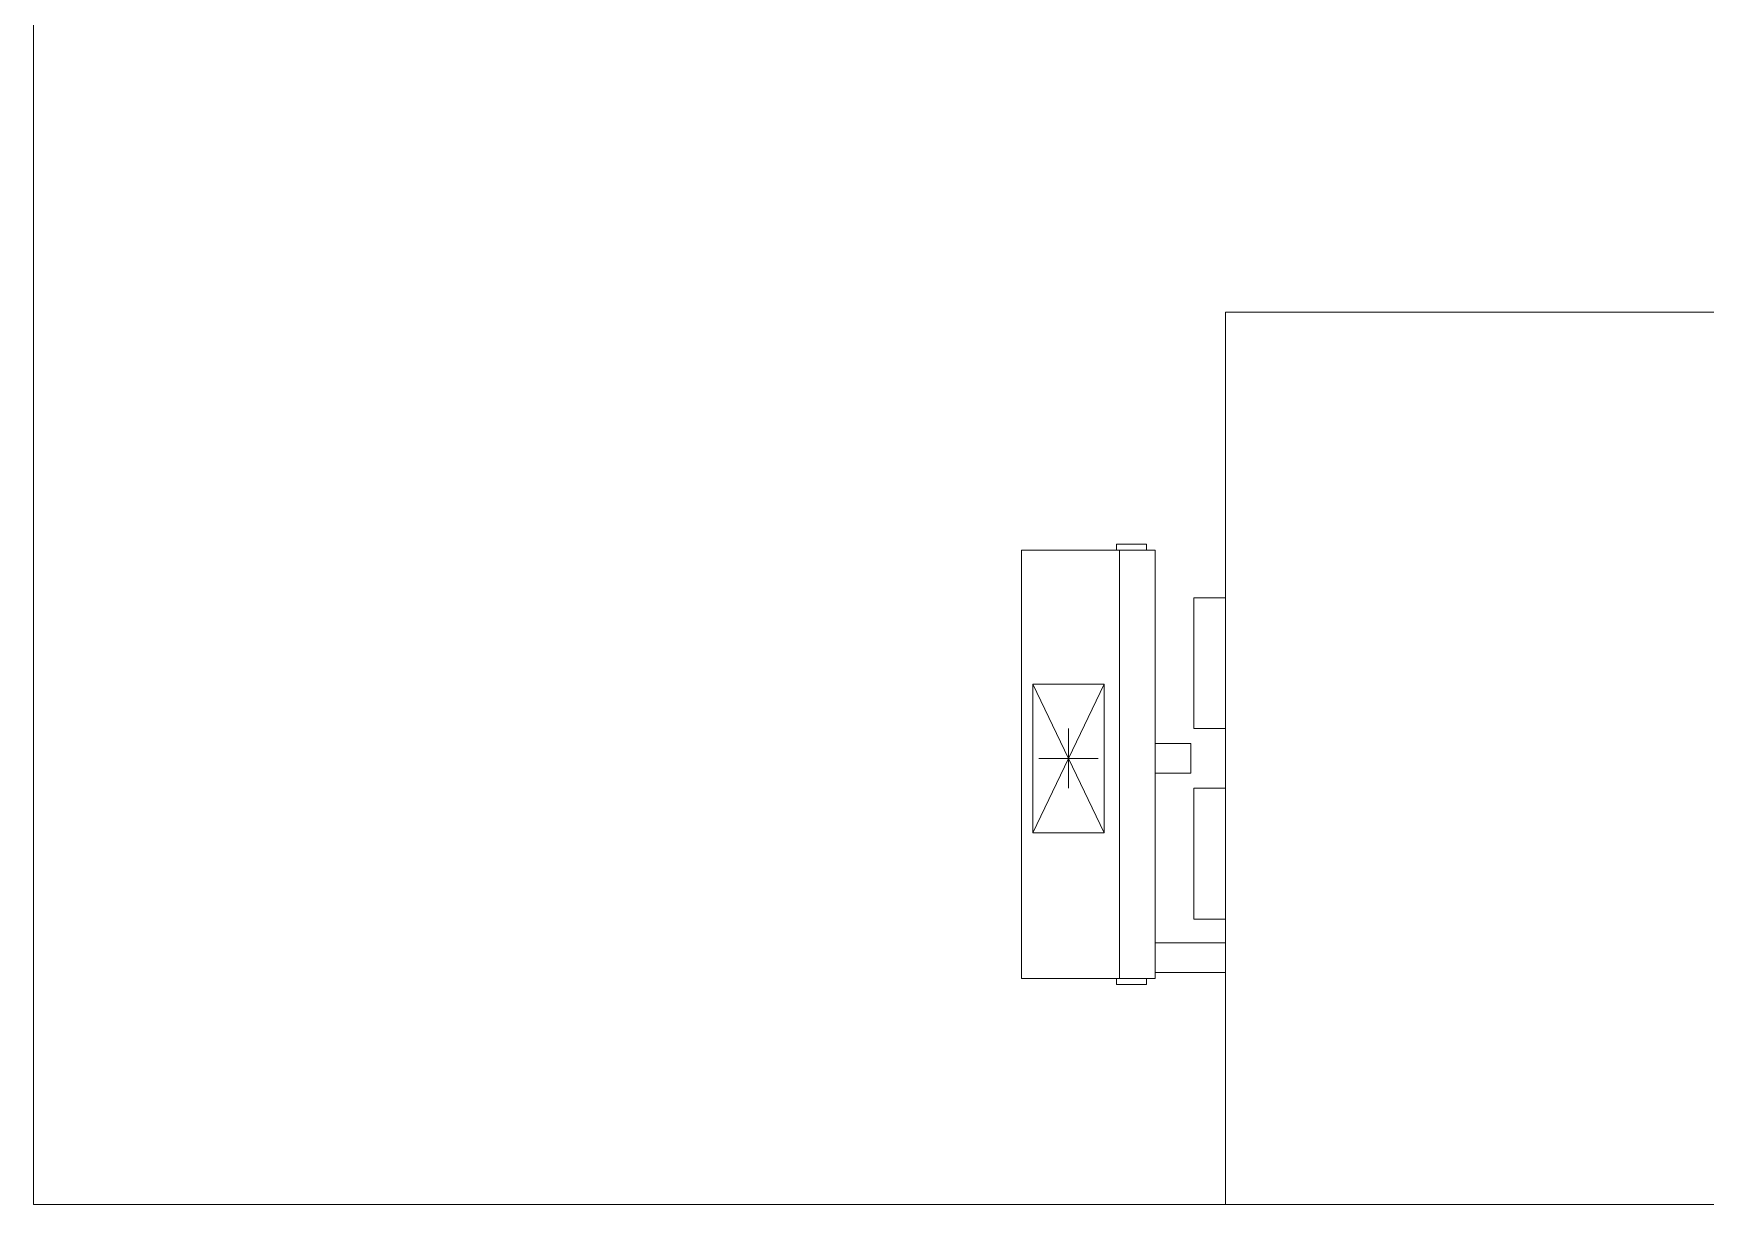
# Model space of a CAD drawing. Header units: millimetres. Extents: x 2905 to 8933, y 3109 to 7202.
# Drawn here: x 2905 to 5716, y 3109 to 5078 of the extents above; entities that cross this region are included whole.
import ezdxf

# ---------------------------------------------------------------- set-up
doc = ezdxf.new("R2010")
doc.units = ezdxf.units.MM
doc.layers.add('1', color=7, linetype='Continuous', true_color=0xffffff)

msp = doc.modelspace()

# ---------------------------------------------------------------- linework, layer by layer
at = {"layer": '1', "color": 4, "linetype": 'Continuous', "lineweight": 13}
for p, q in [((2905.1, 3108.9), (2905.1, 7201.9)), ((2905.1, 3108.9, -300), (2905.1, 7201.9, -300)), ((2905.1, 3108.9), (2905.1, 7201.9)), ((8309.1, 4608.9), (4909.1, 4608.9)), ((4726.1, 4218.9), (4726.1, 4208.9)), ((4776.1, 4208.9), (4776.1, 4218.9)), ((4566.1, 4208.9), (4566.1, 3488.9)), ((4731.1, 4208.9), (4566.1, 4208.9)), ((4731.1, 3488.9), (4731.1, 4208.9)), ((4731.1, 4208.9), (4781.1, 4208.9)), ((4791.1, 4208.9), (4791.1, 3883.9)), ((4909.1, 4128.9), (4856.1, 4128.9)), ((4585.1, 3983.9), (4705.1, 3733.9)), ((4585.1, 3983.9), (4705.1, 3983.9)), ((4585.1, 3733.9), (4585.1, 3983.9)), ((4705.1, 3983.9), (4585.1, 3733.9)), ((4705.1, 3983.9), (4705.1, 3733.9)), ((4645.1, 3908.9), (4645.1, 3808.9)), ((4856.1, 3908.9), (4909.1, 3908.9)), ((4791.1, 3833.9), (4791.1, 3883.9)), ((4851.1, 3883.9), (4791.1, 3883.9)), ((4851.1, 3833.9), (4851.1, 3883.9)), ((4595.1, 3858.9), (4695.1, 3858.9)), ((4791.1, 3833.9), (4791.1, 3488.9)), ((4851.1, 3833.9), (4791.1, 3833.9)), ((4909.1, 3808.9), (4856.1, 3808.9)), ((4705.1, 3733.9), (4585.1, 3733.9)), ((4856.1, 3588.9), (4909.1, 3588.9)), ((4909.1, 3548.9), (4791.1, 3548.9)), ((4731.1, 3488.9), (4566.1, 3488.9)), ((4726.1, 3488.9), (4726.1, 3478.9)), ((4731.1, 3488.9), (4781.1, 3488.9)), ((4776.1, 3478.9), (4776.1, 3488.9)), ((4909.1, 3498.9), (4791.1, 3498.9)), ((8933.1, 3108.9), (2905.1, 3108.9)), ((8933.1, 3108.9, -300), (2905.1, 3108.9, -300)), ((2905.1, 3108.9, -300), (2905.1, 3108.9)), ((8933.1, 3108.9), (2905.1, 3108.9))]:
    msp.add_line(p, q, dxfattribs=at)
for points, knots in [([(4909.1, 4608.9), (4909.1, 4608.5), (4909.1, 4607.3), (4909.1, 4605.2), (4909.1, 4602.4), (4909.1, 4598.7), (4909.1, 4594.2), (4909.1, 4588.9), (4909.1, 4582.8), (4909.1, 4576), (4909.1, 4568.3), (4909.1, 4559.9), (4909.1, 4555.3), (4909.1, 4545.8), (4909.1, 4535.4), (4909.1, 4524.3), (4909.1, 4512.5), (4909.1, 4500), (4909.1, 4486.8), (4909.1, 4472.9), (4909.1, 4458.3), (4909.1, 4443.1), (4909.1, 4427.2), (4909.1, 4410.7), (4909.1, 4393.6), (4909.1, 4375.9), (4909.1, 4357.7), (4909.1, 4338.9), (4909.1, 4319.6), (4909.1, 4299.8), (4909.1, 4279.5), (4909.1, 4258.7), (4909.1, 4237.5), (4909.1, 4215.9), (4909.1, 4193.9), (4909.1, 4171.5), (4909.1, 4148.8), (4909.1, 4125.8), (4909.1, 4102.5), (4909.1, 4078.9), (4909.1, 4067), (4909.1, 4043), (4909.1, 4018.9), (4909.1, 3994.6), (4909.1, 3970.1), (4909.1, 3945.5), (4909.1, 3920.9), (4909.1, 3896.1), (4909.1, 3871.3), (4909.1, 3858.9)], [0, 0, 0.000547, 0.002186, 0.004917, 0.008736, 0.013639, 0.01962, 0.026674, 0.034791, 0.043964, 0.054183, 0.065435, 0.071446, 0.084227, 0.098009, 0.112777, 0.128516, 0.145207, 0.162833, 0.181375, 0.200812, 0.221122, 0.242285, 0.264276, 0.287072, 0.310646, 0.334975, 0.360031, 0.385787, 0.412215, 0.439285, 0.466968, 0.495234, 0.524053, 0.553391, 0.583218, 0.613501, 0.644206, 0.675301, 0.70675, 0.722597, 0.754515, 0.7867, 0.81912, 0.851736, 0.884516, 0.917421, 0.950416, 0.983466, 1, 1]), ([(4726.1, 4218.9), (4726.5, 4218.9), (4727.8, 4218.9), (4729.9, 4218.9), (4732.6, 4218.9), (4736.1, 4218.9), (4740, 4218.9), (4744.3, 4218.9), (4748.8, 4218.9), (4751.1, 4218.9)], [0, 0, 0.017026, 0.067521, 0.14978, 0.260983, 0.397362, 0.554259, 0.72633, 0.907727, 1, 1]), ([(4751.1, 4218.9), (4755.7, 4218.9), (4758, 4218.9), (4762.3, 4218.9), (4766.2, 4218.9), (4769.6, 4218.9), (4772.4, 4218.9), (4774.4, 4218.9), (4775.2, 4218.9), (4776, 4218.9), (4776.1, 4218.9)], [0, 0, 0.183741, 0.273661, 0.445734, 0.602633, 0.739013, 0.850218, 0.932478, 0.96182, 0.99574, 1, 1]), ([(4781.1, 4208.9), (4783.9, 4208.9), (4786.5, 4208.9), (4788.7, 4208.9), (4790.2, 4208.9), (4791, 4208.9), (4791.1, 4208.9)], [0, 0, 0.28175, 0.540647, 0.755755, 0.909644, 0.989847, 1, 1]), ([(4856.1, 4128.9), (4856.1, 4128.8), (4856.1, 4128), (4856.1, 4126.4), (4856.1, 4124), (4856.1, 4120.8), (4856.1, 4116.8), (4856.1, 4112.2), (4856.1, 4106.8), (4856.1, 4100.8), (4856.1, 4094.2), (4856.1, 4090.6), (4856.1, 4083.2), (4856.1, 4075.3), (4856.1, 4067), (4856.1, 4058.3), (4856.1, 4049.3), (4856.1, 4040.1), (4856.1, 4035.4), (4856.1, 4026), (4856.1, 4016.6), (4856.1, 4007.1), (4856.1, 3997.8), (4856.1, 3988.6), (4856.1, 3979.6), (4856.1, 3970.9), (4856.1, 3962.6), (4856.1, 3958.6), (4856.1, 3950.9), (4856.1, 3943.7), (4856.1, 3937.1), (4856.1, 3934), (4856.1, 3928.3), (4856.1, 3923.3), (4856.1, 3919), (4856.1, 3917.1), (4856.1, 3913.9), (4856.1, 3912.6), (4856.1, 3910.6), (4856.1, 3909.3), (4856.1, 3908.9)], [0, 0, 0.000465, 0.004166, 0.011538, 0.022526, 0.037048, 0.054999, 0.076244, 0.100624, 0.127964, 0.158055, 0.174066, 0.207866, 0.24383, 0.281689, 0.321165, 0.361965, 0.403786, 0.424984, 0.467756, 0.510766, 0.553698, 0.596231, 0.638053, 0.678852, 0.718327, 0.756187, 0.774422, 0.809335, 0.841958, 0.87205, 0.886076, 0.911958, 0.934791, 0.954406, 0.962958, 0.97748, 0.983421, 0.992608, 0.998148, 1, 1]), ([(4909.1, 3858.9), (4909.1, 3834.1), (4909.1, 3809.4), (4909.1, 3784.6), (4909.1, 3760), (4909.1, 3735.5), (4909.1, 3711.1), (4909.1, 3699), (4909.1, 3674.8), (4909.1, 3650.9), (4909.1, 3627.2), (4909.1, 3603.7), (4909.1, 3580.5), (4909.1, 3557.7), (4909.1, 3535.1), (4909.1, 3512.9), (4909.1, 3491.1), (4909.1, 3480.4), (4909.1, 3459.2), (4909.1, 3448.7), (4909.1, 3428.2), (4909.1, 3408.1), (4909.1, 3388.5), (4909.1, 3369.5), (4909.1, 3351), (4909.1, 3333), (4909.1, 3324.2), (4909.1, 3307.1), (4909.1, 3290.6), (4909.1, 3274.8), (4909.1, 3259.5), (4909.1, 3245), (4909.1, 3231.1), (4909.1, 3217.8), (4909.1, 3205.3), (4909.1, 3193.5), (4909.1, 3182.4), (4909.1, 3172.1), (4909.1, 3162.5), (4909.1, 3153.7), (4909.1, 3145.6), (4909.1, 3138.4), (4909.1, 3131.9), (4909.1, 3126.2), (4909.1, 3121.3), (4909.1, 3117.2), (4909.1, 3115.5), (4909.1, 3112.6), (4909.1, 3110.6), (4909.1, 3109.3), (4909.1, 3108.9)], [0, 0, 0.033064, 0.066091, 0.099046, 0.131892, 0.164595, 0.197117, 0.2133, 0.245486, 0.277403, 0.309017, 0.340293, 0.371197, 0.401696, 0.431754, 0.461341, 0.490424, 0.504766, 0.533032, 0.546948, 0.574329, 0.601081, 0.627177, 0.652586, 0.677282, 0.701237, 0.712928, 0.735724, 0.757715, 0.778877, 0.799188, 0.818625, 0.837167, 0.854793, 0.871484, 0.887223, 0.901991, 0.915773, 0.928554, 0.940319, 0.951057, 0.960753, 0.9694, 0.976987, 0.983505, 0.988948, 0.991264, 0.995083, 0.997814, 0.999453, 1, 1]), ([(4856.1, 3808.9), (4856.1, 3808.8), (4856.1, 3808), (4856.1, 3806.4), (4856.1, 3804), (4856.1, 3802.5), (4856.1, 3798.9), (4856.1, 3794.6), (4856.1, 3789.6), (4856.1, 3783.9), (4856.1, 3780.8), (4856.1, 3774.2), (4856.1, 3770.6), (4856.1, 3763.2), (4856.1, 3755.3), (4856.1, 3747), (4856.1, 3738.3), (4856.1, 3729.3), (4856.1, 3720.1), (4856.1, 3715.4), (4856.1, 3706), (4856.1, 3696.6), (4856.1, 3687.1), (4856.1, 3677.8), (4856.1, 3668.6), (4856.1, 3659.6), (4856.1, 3650.9), (4856.1, 3642.6), (4856.1, 3638.6), (4856.1, 3630.9), (4856.1, 3623.7), (4856.1, 3617.1), (4856.1, 3611.1), (4856.1, 3608.3), (4856.1, 3603.3), (4856.1, 3599), (4856.1, 3595.4), (4856.1, 3592.6), (4856.1, 3590.6), (4856.1, 3589.3), (4856.1, 3588.9)], [0, 0, 0.000465, 0.004166, 0.011538, 0.022526, 0.029351, 0.045603, 0.065218, 0.088052, 0.113936, 0.127964, 0.158055, 0.174066, 0.207866, 0.24383, 0.281689, 0.321165, 0.361965, 0.403786, 0.424984, 0.467756, 0.510766, 0.553698, 0.596231, 0.638053, 0.678852, 0.718327, 0.756187, 0.774422, 0.809335, 0.841958, 0.87205, 0.899386, 0.911958, 0.934791, 0.954406, 0.970655, 0.983421, 0.992608, 0.998148, 1, 1]), ([(4791.1, 3488.9), (4790.7, 3488.9), (4789.5, 3488.9), (4788.7, 3488.9), (4786.5, 3488.9), (4785.3, 3488.9), (4782.5, 3488.9), (4781.1, 3488.9)], [0, 0, 0.040482, 0.158718, 0.244245, 0.459353, 0.584568, 0.857686, 1, 1]), ([(4776.1, 3478.9), (4775.7, 3478.9), (4775.2, 3478.9), (4773.5, 3478.9), (4771.1, 3478.9), (4769.6, 3478.9), (4766.2, 3478.9), (4762.3, 3478.9), (4758, 3478.9), (4753.4, 3478.9), (4748.8, 3478.9), (4744.3, 3478.9), (4740, 3478.9), (4736.1, 3478.9), (4732.6, 3478.9), (4729.9, 3478.9), (4728.7, 3478.9), (4727.1, 3478.9), (4726.2, 3478.9), (4726.1, 3478.9)], [0, 0, 0.008513, 0.01909, 0.052421, 0.100992, 0.130493, 0.198682, 0.277131, 0.363167, 0.453867, 0.546133, 0.636833, 0.722869, 0.801318, 0.869507, 0.92511, 0.947579, 0.98091, 0.99787, 1, 1])]:
    msp.add_open_spline(points, degree=1, knots=knots, dxfattribs=at)

doc.saveas('drawing.dxf')
